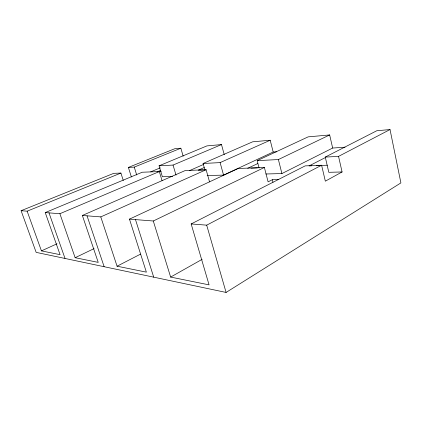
<?xml version="1.0" encoding="UTF-8"?>
<svg xmlns="http://www.w3.org/2000/svg" width="422" height="422" viewBox="0 0 422 422"><rect width="100%" height="100%" fill="white"/><g stroke="black" fill="none" stroke-linecap="round" stroke-linejoin="round"><path stroke-width="0.63" d="M123.266 180.474L120.919 173.062L113.729 173.342L21.1 210.705L36.16 252.372L226.087 292.435L400.9 182.905L390.033 129.565L376.804 130.746L325.267 157.089L328.801 172.313L342.078 171.96L338.544 156.393L390.033 129.565M21.1 210.705L27.145 211.174L41.44 250.884L60.072 254.666L45.228 212.582L59.887 213.711L75.148 257.705L98.22 262.378L82.364 215.463L100.779 216.897L117.073 266.203L146.371 272.143L129.464 219.129L153.292 220.996L170.641 277.075L202.17 259.319M342.078 171.96L325.336 181.17L321.601 165.239L305.185 165.878L191.161 223.945L209.075 284.871L170.641 277.075M191.161 223.945L206.69 225.158L321.601 165.239M117.073 266.203L140.51 254.139M325.33 157.585L309.062 165.92L311.673 165.82M278.794 179.619L272.306 179.719L268.102 181.845L264.388 167.465L238.187 168.483L129.464 219.129M265.823 173.985L281.912 173.563L332.652 148.043L345.048 147.209M75.148 257.705L94.085 248.6M153.292 220.996L264.388 167.465M259.087 168.003L257.172 160.655L278.388 159.548L329.661 134.94L332.652 148.043M247.735 168.288L257.763 163.557M257.172 160.655L308.134 136.865L329.661 134.94M207.149 175.547L223.56 175.114L273.182 152.02L276.647 151.788M41.44 250.884L57.012 243.789M204.96 170.135L203.087 163.493L220.115 162.602L270.207 140.241L273.182 152.02M100.779 216.897L206.115 169.734L209.549 181.924M204.195 167.529L198.171 170.203L203.246 170.008M189.589 170.572L203.399 164.506M82.364 215.463L185.2 170.551L206.115 169.734M203.087 163.493L252.662 141.808L270.207 140.241M160.297 170.514L157.285 171.791L161.236 171.638M172.561 176.475L162.37 176.749L159.083 165.814L173.052 165.071L221.492 144.582L224.24 154.652M59.887 213.711L159.321 171.559L162.059 180.663M150.665 171.87L160.27 167.84M159.083 165.814L206.922 145.896L221.492 144.582M45.228 212.582L142.235 172.234L159.321 171.559M131.379 176.976L128.388 167.423L134.254 167.112L180.853 148.212L183.159 156.172M27.145 211.174L120.919 173.062M128.388 167.423L174.666 148.766L180.853 148.212M325.267 157.089L338.544 156.393M250.979 168.162L257.467 167.914M316.242 165.646L327.335 165.218M48.999 212.862L65.004 258.406M87.037 215.827L104.129 266.667M135.488 219.598L153.703 277.127M134.254 167.112L136.702 174.993M173.052 165.071L176.011 175.114M206.69 225.158L226.087 292.435M220.115 162.602L223.56 175.114M272.306 179.719L272.96 182.272M278.388 159.548L281.912 173.563"/></g></svg>
